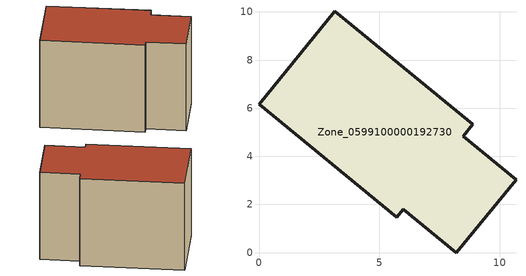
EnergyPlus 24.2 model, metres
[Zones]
Zone_0599100000192730
 floor ground (C_G): 3.16,10.02 8.89,5.33 8.48,4.84 10.68,3.04 8.19,0 6,1.8 5.72,1.46 0,6.16 z0
 wall outside (C_F): 8.89,5.33 3.16,10.02 0,6.16 5.72,1.46 6,1.8 8.19,0 10.68,3.04 8.48,4.84 8.89,5.33 z0:6.97
 roof outside (C_R): 3.16,10.02 0,6.16 5.72,1.46 6,1.8 8.19,0 10.68,3.04 8.48,4.84 8.89,5.33 z6.97
[BUILDING]
Pand.0599100000192730: North Axis=0; Terrain=City; Loads Convergence Tolerance Value=0.04; Temperature Convergence Tolerance Value=0.4; Solar Distribution=FullExterior; Maximum Number of Warmup Days=25; Minimum Number of Warmup Days=1
[Site:Location]
Rotterdam.The.Hague.AP_ZH_NLD Design_Conditions: Latitude=51.96; Longitude=4.45; Time Zone=1; Elevation=-4.5
[SITE:GROUNDTEMPERATURE:BUILDINGSURFACE]
18, 18, 18, 18, 18, 18, 18, 18, 18, 18, 18, 18
[MATERIAL] Thermal Absorptance=0.9; Solar Absorptance=0.7; Visible Absorptance=0.7
Name | Roughness | Thickness | Conductivity | Density | Specific Heat
G.TC.1946-1964 | MediumSmooth | 0.15 | 1 | 540 | 1210
F.TC.1946-1964 | Rough | 0.3 | 0.857143 | 1920 | 840
R.TC.1946-1964 | MediumRough | 0.2 | 0.235294 | 1500 | 1000
[CONSTRUCTION]
C_G: G.TC.1946-1964
C_F: F.TC.1946-1964
C_R: R.TC.1946-1964
[ZONE]
Zone_0599100000192730: Type=1; Multiplier=1; Ceiling Height=Autocalculate; Volume=Autocalculate; Floor Area=autocalculate; Part of Total Floor Area=Yes
[ZONEINFILTRATION:DESIGNFLOWRATE]
Infil_Zone_0599100000192730: Zone or ZoneList or Space or SpaceList=Zone_0599100000192730; Schedule=AlwaysOn; Design Flow Rate Calculation Method=Flow/Area; Flow Rate per Floor Area=0.003; Constant Term Coefficient=1; Temperature Term Coefficient=0; Velocity Term Coefficient=0; Velocity Squared Term Coefficient=0
[HVACTEMPLATE:ZONE:IDEALLOADSAIRSYSTEM]
Zone_0599100000192730: Maximum Heating Supply Air Temperature=50; Minimum Cooling Supply Air Temperature=13; Maximum Heating Supply Air Humidity Ratio=0.0156; Minimum Cooling Supply Air Humidity Ratio=0.0077; Heating Limit=NoLimit; Cooling Limit=NoLimit; Dehumidification Control Type=ConstantSensibleHeatRatio; Cooling Sensible Heat Ratio=0.7; Dehumidification Setpoint=60; Humidification Control Type=None; Humidification Setpoint=30; Outdoor Air Method=None; Outdoor Air Flow Rate per Person=0.00944; Outdoor Air Flow Rate per Zone Floor Area=0; Outdoor Air Flow Rate per Zone=0; Demand Controlled Ventilation Type=None; Outdoor Air Economizer Type=NoEconomizer; Heat Recovery Type=None; Sensible Heat Recovery Effectiveness=0.7; Latent Heat Recovery Effectiveness=0.65
[ZONECONTROL:THERMOSTAT]
ThermostatControl_Zone_0599100000192730: Zone or ZoneList=Zone_0599100000192730; Control Type Schedule=DualSetpointControlType; Control 1=Thermostat_Zone_0599100000192730; Temperature Difference Between Cutout And Setpoint=0
[THERMOSTATSETPOINT:DUALSETPOINT]
Thermostat_Zone_0599100000192730: Heating Setpoint Temperature Schedule=HeatingSetpoint_Zone_0599100000192730; Cooling Setpoint Temperature Schedule=CoolingSetpoint_Zone_0599100000192730
[SCHEDULE:COMPACT]
HeatingSetpoint_Zone_0599100000192730: Through: 12/31, For: AllDays, Until: 24:00, 21
CoolingSetpoint_Zone_0599100000192730: Through: 12/31, For: AllDays, Until: 24:00, 24
DualSetpointControlType: Through: 12/31, For: AllDays, Until: 24:00, 4
AlwaysOn: Through: 12/31, For: AllDays, Until: 24:00, 1
